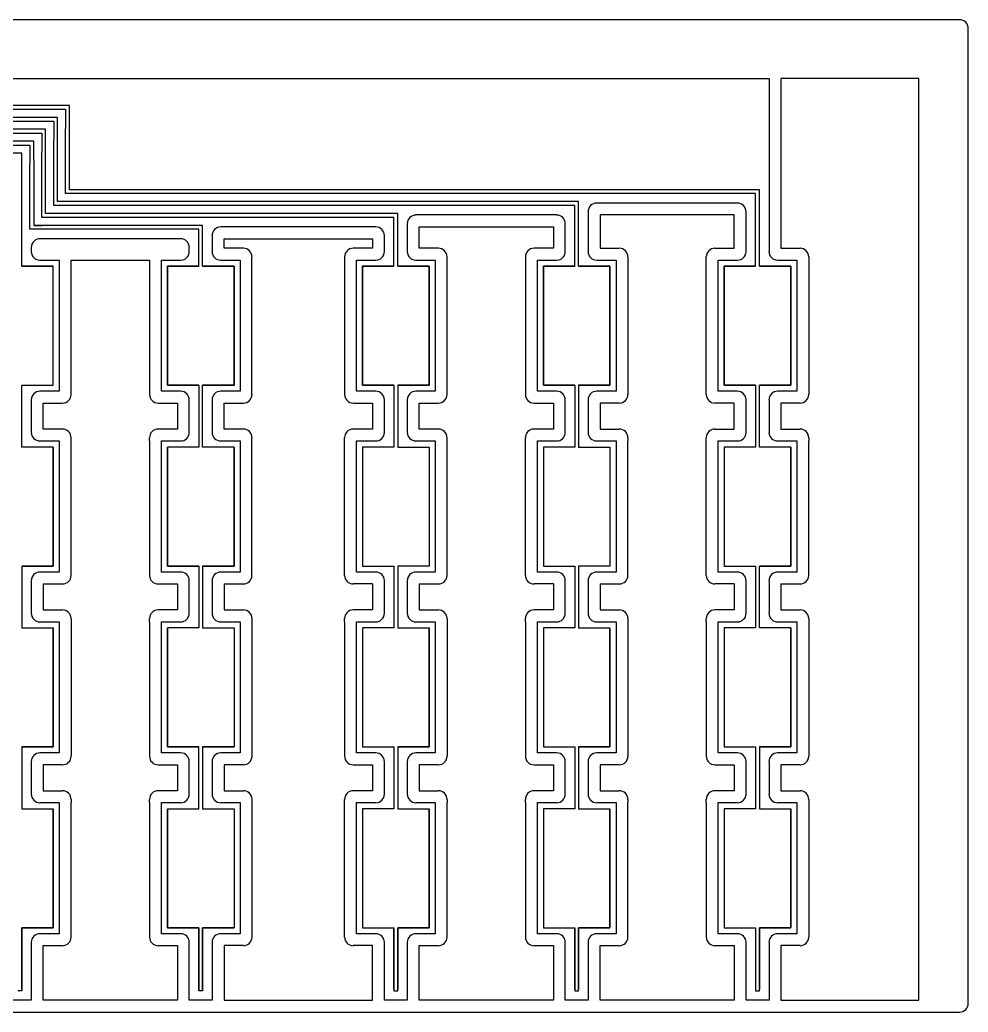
# Model space of a CAD drawing. Header units: inches. Extents: x 19 to 419, y 17 to 135.
# Drawn here: x 318.9 to 418.5, y 29.5 to 133.8 of the extents above; entities that cross this region are included whole.
import ezdxf

# ---------------------------------------------------------------- set-up
doc = ezdxf.new("R2010")
doc.units = ezdxf.units.IN
doc.header["$MEASUREMENT"] = 0
doc.layers.add('Column Pads', color=50, linetype='Continuous')

msp = doc.modelspace()

# ---------------------------------------------------------------- linework, layer by layer
at = {"layer": 'Column Pads'}
for p, q in [((417.6, 133.75), (219.4, 133.75)), ((418.5, 30.41), (418.5, 132.85)), ((219.4, 127.6), (397.58, 127.6)), ((397.58, 127.6), (397.58, 109.41)), ((413.32, 127.6), (398.83, 127.6)), ((398.83, 127.6), (398.83, 109.76)), ((413.32, 30.75), (413.32, 127.6)), ((214.24, 124.35), (323.68, 124.35)), ((324.08, 124.75), (214.64, 124.75)), ((323.68, 124.35), (323.68, 122.35)), ((324.08, 122.75), (324.08, 124.75)), ((210.28, 123.1), (322.43, 123.1)), ((322.83, 123.5), (210.68, 123.5)), ((322.43, 123.1), (322.43, 121.1)), ((322.83, 121.5), (322.83, 123.5)), ((321.58, 122.25), (206.72, 122.25)), ((321.58, 120.25), (321.58, 122.25)), ((323.68, 115.5), (323.68, 122.35)), ((324.08, 115.9), (324.08, 122.75)), ((320.33, 121), (202.76, 121)), ((206.32, 121.85), (321.18, 121.85)), ((320.33, 119), (320.33, 121)), ((321.18, 121.85), (321.18, 119.85)), ((322.43, 114.25), (322.43, 121.1)), ((322.83, 114.65), (322.83, 121.5)), ((202.36, 120.6), (319.93, 120.6)), ((319.93, 120.6), (319.93, 118.6)), ((321.58, 113.4), (321.58, 120.25)), ((319.08, 119.75), (198.8, 119.75)), ((319.08, 117.75), (319.08, 119.75)), ((320.33, 119), (320.33, 112.15)), ((321.18, 113), (321.18, 119.85)), ((319.93, 111.75), (319.93, 118.6)), ((319.08, 107.87), (319.08, 117.75)), ((396.57, 115.9), (324.08, 115.9)), ((396.57, 107.87), (396.57, 115.9)), ((396.17, 115.5), (323.68, 115.5)), ((396.17, 107.87), (396.17, 115.5)), ((323.68, 114.25), (322.43, 114.25)), ((323.68, 114.65), (322.83, 114.65)), ((377.57, 114.65), (323.68, 114.65)), ((377.17, 114.25), (323.68, 114.25)), ((377.17, 107.87), (377.17, 114.25)), ((377.57, 107.87), (377.57, 114.65)), ((394.27, 114.5), (379.48, 114.5)), ((358.17, 113), (321.18, 113)), ((358.57, 113.4), (321.58, 113.4)), ((358.17, 107.87), (358.17, 113)), ((358.57, 107.87), (358.57, 113.4)), ((375.27, 113.25), (360.48, 113.25)), ((378.57, 113.59), (378.57, 109.41)), ((393.93, 113.25), (379.83, 113.25)), ((379.83, 113.25), (379.83, 109.76)), ((393.93, 109.76), (393.93, 113.25)), ((395.18, 109.41), (395.18, 113.59)), ((337.68, 111.75), (319.93, 111.75)), ((338.08, 112.15), (320.33, 112.15)), ((320.33, 112.15), (321.18, 112.15)), ((337.68, 107.87), (337.68, 111.75)), ((338.08, 107.87), (338.08, 112.15)), ((356.27, 112), (339.98, 112)), ((359.57, 112.34), (359.57, 109.41)), ((360.83, 109.76), (360.83, 112)), ((360.83, 112), (374.93, 112)), ((374.93, 112), (374.93, 109.76)), ((376.17, 109.41), (376.17, 112.34)), ((335.77, 110.75), (320.98, 110.75)), ((339.08, 111.09), (339.08, 109.41)), ((340.33, 109.76), (340.33, 110.75)), ((340.33, 110.75), (355.93, 110.75)), ((355.93, 110.75), (355.93, 109.76)), ((357.17, 109.41), (357.17, 111.09)), ((320.08, 109.84), (320.08, 109.41)), ((336.68, 109.41), (336.68, 109.84)), ((342.36, 109.76), (340.33, 109.76)), ((355.93, 109.76), (353.89, 109.76)), ((362.85, 109.76), (360.83, 109.76)), ((374.93, 109.76), (372.89, 109.76)), ((379.83, 109.76), (381.85, 109.76)), ((391.89, 109.76), (393.93, 109.76)), ((398.83, 109.76), (400.85, 109.76)), ((320.98, 108.51), (321.98, 108.51)), ((321.98, 108.51), (323.01, 108.51)), ((323.01, 108.51), (323.01, 107.87)), ((324.26, 94.74), (324.26, 108.51)), ((324.26, 108.51), (332.49, 108.51)), ((332.49, 108.51), (332.49, 94.74)), ((333.74, 107.87), (333.74, 108.51)), ((333.74, 108.51), (334.77, 108.51)), ((334.77, 108.51), (335.77, 108.51)), ((339.98, 108.51), (340.98, 108.51)), ((340.98, 108.51), (342.01, 108.51)), ((342.01, 108.51), (342.01, 107.87)), ((343.26, 108.51), (343.26, 108.85)), ((343.26, 94.74), (343.26, 108.51)), ((352.99, 108.85), (352.99, 108.51)), ((352.99, 108.51), (352.99, 94.74)), ((354.24, 107.87), (354.24, 108.51)), ((354.24, 108.51), (355.27, 108.51)), ((355.27, 108.51), (356.27, 108.51)), ((360.48, 108.51), (361.48, 108.51)), ((361.48, 108.51), (362.51, 108.51)), ((362.51, 108.51), (362.51, 107.87)), ((363.76, 108.51), (363.76, 108.85)), ((363.76, 94.74), (363.76, 108.51)), ((371.99, 108.85), (371.99, 108.51)), ((371.99, 108.51), (371.99, 94.74)), ((373.24, 107.87), (373.24, 108.51)), ((373.24, 108.51), (374.27, 108.51)), ((374.27, 108.51), (375.27, 108.51)), ((379.48, 108.51), (380.48, 108.51)), ((380.48, 108.51), (381.51, 108.51)), ((381.51, 108.51), (381.51, 107.87)), ((382.76, 108.85), (382.76, 108.51)), ((382.76, 108.51), (382.76, 94.74)), ((390.99, 108.51), (390.99, 108.85)), ((390.99, 94.74), (390.99, 108.51)), ((392.24, 107.87), (392.24, 108.51)), ((392.24, 108.51), (393.27, 108.51)), ((393.27, 108.51), (394.27, 108.51)), ((398.48, 108.51), (399.48, 108.51)), ((399.48, 108.51), (400.51, 108.51)), ((400.51, 108.51), (400.51, 107.87)), ((401.76, 108.85), (401.76, 108.51)), ((401.76, 108.51), (401.76, 94.74)), ((319.08, 107.87), (322.38, 107.87)), ((322.38, 107.87), (319.08, 107.87)), ((322.38, 95.37), (322.38, 107.87)), ((323.01, 107.87), (323.01, 95.37)), ((333.74, 95.37), (333.74, 107.87)), ((337.68, 107.87), (334.38, 107.87)), ((334.38, 107.87), (334.38, 95.37)), ((334.38, 95.37), (334.38, 107.87)), ((334.38, 107.87), (337.68, 107.87)), ((338.08, 107.87), (341.38, 107.87)), ((341.38, 107.87), (338.08, 107.87)), ((341.38, 107.87), (341.38, 95.37)), ((341.38, 95.37), (341.38, 107.87)), ((342.01, 107.87), (342.01, 95.37)), ((354.24, 95.37), (354.24, 107.87)), ((358.17, 107.87), (354.88, 107.87)), ((354.88, 107.87), (354.88, 95.37)), ((354.88, 95.37), (354.88, 107.87)), ((354.88, 107.87), (358.17, 107.87)), ((358.57, 107.87), (361.88, 107.87)), ((361.88, 107.87), (358.57, 107.87)), ((361.88, 107.87), (361.88, 95.37)), ((361.88, 95.37), (361.88, 107.87)), ((362.51, 107.87), (362.51, 95.37)), ((373.24, 95.37), (373.24, 107.87)), ((377.17, 107.87), (373.88, 107.87)), ((373.88, 107.87), (373.88, 95.37)), ((373.88, 95.37), (373.88, 107.87)), ((373.88, 107.87), (377.17, 107.87)), ((377.57, 107.87), (380.87, 107.87)), ((380.87, 107.87), (377.57, 107.87)), ((380.87, 107.87), (380.87, 95.37)), ((380.87, 95.37), (380.87, 107.87)), ((381.51, 107.87), (381.51, 95.37)), ((392.24, 95.37), (392.24, 107.87)), ((396.17, 107.87), (392.88, 107.87)), ((392.88, 107.87), (392.88, 95.37)), ((392.88, 95.37), (392.88, 107.87)), ((392.88, 107.87), (396.17, 107.87)), ((396.57, 107.87), (399.88, 107.87)), ((399.88, 107.87), (396.57, 107.87)), ((399.88, 107.87), (399.88, 95.37)), ((399.88, 95.37), (399.88, 107.87)), ((400.51, 107.87), (400.51, 95.37)), ((319.08, 88.87), (319.08, 95.37)), ((319.08, 95.37), (322.38, 95.37)), ((323.01, 95.37), (323.01, 94.74)), ((333.74, 94.74), (333.74, 95.37)), ((334.38, 95.37), (337.68, 95.37)), ((337.68, 95.37), (334.38, 95.37)), ((337.68, 95.37), (337.68, 88.87)), ((338.08, 88.87), (338.08, 95.37)), ((338.08, 95.37), (341.38, 95.37)), ((341.38, 95.37), (338.08, 95.37)), ((342.01, 95.37), (342.01, 94.74)), ((354.24, 94.74), (354.24, 95.37)), ((358.17, 95.37), (354.88, 95.37)), ((354.88, 95.37), (358.17, 95.37)), ((358.17, 95.37), (358.17, 88.87)), ((361.88, 95.37), (358.57, 95.37)), ((358.57, 95.37), (361.88, 95.37)), ((358.57, 95.37), (358.57, 88.87)), ((362.51, 95.37), (362.51, 94.74)), ((373.24, 94.74), (373.24, 95.37)), ((377.17, 95.37), (373.88, 95.37)), ((373.88, 95.37), (377.17, 95.37)), ((377.17, 95.37), (377.17, 88.87)), ((377.57, 95.37), (377.57, 88.87)), ((380.87, 95.37), (377.57, 95.37)), ((377.57, 95.37), (380.87, 95.37)), ((381.51, 95.37), (381.51, 94.74)), ((392.24, 94.74), (392.24, 95.37)), ((396.17, 95.37), (392.88, 95.37)), ((392.88, 95.37), (396.17, 95.37)), ((396.17, 95.37), (396.17, 88.87)), ((399.88, 95.37), (396.57, 95.37)), ((396.57, 95.37), (399.88, 95.37)), ((396.57, 88.87), (396.57, 95.37)), ((400.51, 95.37), (400.51, 94.74)), ((320.08, 93.83), (320.08, 90.41)), ((321.98, 94.74), (320.98, 94.74)), ((323.01, 94.74), (321.98, 94.74)), ((324.26, 94.39), (324.26, 94.74)), ((332.49, 94.74), (332.49, 94.39)), ((334.77, 94.74), (333.74, 94.74)), ((335.77, 94.74), (334.77, 94.74)), ((336.68, 90.42), (336.68, 93.83)), ((339.08, 93.83), (339.08, 90.41)), ((340.98, 94.74), (339.98, 94.74)), ((342.01, 94.74), (340.98, 94.74)), ((343.26, 94.39), (343.26, 94.74)), ((352.99, 94.74), (352.99, 94.39)), ((355.27, 94.74), (354.24, 94.74)), ((356.27, 94.74), (355.27, 94.74)), ((357.17, 90.42), (357.17, 93.83)), ((359.57, 93.83), (359.57, 90.41)), ((361.48, 94.74), (360.48, 94.74)), ((362.51, 94.74), (361.48, 94.74)), ((363.76, 94.39), (363.76, 94.74)), ((371.99, 94.74), (371.99, 94.39)), ((374.27, 94.74), (373.24, 94.74)), ((375.27, 94.74), (374.27, 94.74)), ((376.17, 90.42), (376.17, 93.83)), ((378.57, 93.83), (378.57, 90.41)), ((380.48, 94.74), (379.48, 94.74)), ((381.51, 94.74), (380.48, 94.74)), ((382.76, 94.74), (382.76, 94.39)), ((390.99, 94.39), (390.99, 94.74)), ((393.27, 94.74), (392.24, 94.74)), ((394.27, 94.74), (393.27, 94.74)), ((395.18, 90.42), (395.18, 93.83)), ((397.58, 93.83), (397.58, 90.41)), ((399.48, 94.74), (398.48, 94.74)), ((400.51, 94.74), (399.48, 94.74)), ((401.76, 94.74), (401.76, 94.39)), ((321.33, 90.76), (321.33, 93.49)), ((321.33, 93.49), (323.36, 93.49)), ((333.4, 93.49), (335.43, 93.49)), ((335.43, 93.49), (335.43, 90.76)), ((340.33, 90.76), (340.33, 93.49)), ((340.33, 93.49), (342.36, 93.49)), ((353.89, 93.49), (355.93, 93.49)), ((355.93, 93.49), (355.93, 90.76)), ((360.83, 90.76), (360.83, 93.49)), ((360.83, 93.49), (362.85, 93.49)), ((372.89, 93.49), (374.93, 93.49)), ((374.93, 93.49), (374.93, 90.76)), ((381.85, 93.49), (379.83, 93.49)), ((379.83, 93.49), (379.83, 90.76)), ((393.93, 93.49), (391.89, 93.49)), ((393.93, 90.76), (393.93, 93.49)), ((400.85, 93.49), (398.83, 93.49)), ((398.83, 93.49), (398.83, 90.76)), ((323.36, 90.76), (321.33, 90.76)), ((335.43, 90.76), (333.4, 90.76)), ((342.36, 90.76), (340.33, 90.76)), ((355.93, 90.76), (353.89, 90.76)), ((362.85, 90.76), (360.83, 90.76)), ((374.93, 90.76), (372.89, 90.76)), ((379.83, 90.76), (381.85, 90.76)), ((391.89, 90.76), (393.93, 90.76)), ((398.83, 90.76), (400.85, 90.76)), ((324.26, 89.51), (324.26, 89.85)), ((332.49, 89.51), (332.49, 89.85)), ((343.26, 89.51), (343.26, 89.85)), ((352.99, 89.51), (352.99, 89.85)), ((363.76, 89.51), (363.76, 89.85)), ((371.99, 89.51), (371.99, 89.85)), ((382.76, 89.85), (382.76, 89.51)), ((390.99, 89.51), (390.99, 89.85)), ((401.76, 89.85), (401.76, 89.51)), ((322.38, 88.87), (319.08, 88.87)), ((320.98, 89.51), (321.98, 89.51)), ((321.98, 89.51), (323.01, 89.51)), ((322.38, 88.87), (322.38, 76.37)), ((322.38, 76.37), (322.38, 88.87)), ((323.01, 89.51), (323.01, 88.87)), ((323.01, 88.87), (323.01, 76.37)), ((324.26, 75.74), (324.26, 89.51)), ((332.49, 89.51), (332.49, 75.74)), ((333.74, 88.87), (333.74, 89.51)), ((333.74, 89.51), (334.77, 89.51)), ((333.74, 76.37), (333.74, 88.87)), ((334.38, 76.37), (334.38, 88.87)), ((334.38, 88.87), (334.38, 76.37)), ((337.68, 88.87), (334.38, 88.87)), ((334.77, 89.51), (335.77, 89.51)), ((341.38, 88.87), (338.08, 88.87)), ((339.98, 89.51), (340.98, 89.51)), ((340.98, 89.51), (342.01, 89.51)), ((341.38, 88.87), (341.38, 76.37)), ((341.38, 76.37), (341.38, 88.87)), ((342.01, 89.51), (342.01, 88.87)), ((342.01, 88.87), (342.01, 76.37)), ((343.26, 75.74), (343.26, 89.51)), ((352.99, 75.74), (352.99, 89.51)), ((354.24, 88.87), (354.24, 89.51)), ((354.24, 89.51), (355.27, 89.51)), ((354.24, 76.37), (354.24, 88.87)), ((358.17, 88.87), (354.88, 88.87)), ((354.88, 88.87), (354.88, 76.37)), ((354.88, 88.87), (354.88, 76.37)), ((355.27, 89.51), (356.27, 89.51)), ((358.57, 88.87), (361.88, 88.87)), ((360.48, 89.51), (361.48, 89.51)), ((361.48, 89.51), (362.51, 89.51)), ((361.88, 88.87), (361.88, 76.37)), ((361.88, 88.87), (361.88, 76.37)), ((362.51, 89.51), (362.51, 88.87)), ((362.51, 88.87), (362.51, 76.37)), ((363.76, 75.74), (363.76, 89.51)), ((371.99, 75.74), (371.99, 89.51)), ((373.24, 88.87), (373.24, 89.51)), ((373.24, 89.51), (374.27, 89.51)), ((373.24, 76.37), (373.24, 88.87)), ((377.17, 88.87), (373.88, 88.87)), ((373.88, 88.87), (373.88, 76.37)), ((374.27, 89.51), (375.27, 89.51)), ((377.57, 88.87), (380.87, 88.87)), ((379.48, 89.51), (380.48, 89.51)), ((380.48, 89.51), (381.51, 89.51)), ((380.87, 88.87), (380.87, 76.37)), ((381.51, 89.51), (381.51, 88.87)), ((381.51, 88.87), (381.51, 76.37)), ((382.76, 75.74), (382.76, 89.51)), ((390.99, 75.74), (390.99, 89.51)), ((392.24, 88.87), (392.24, 89.51)), ((392.24, 89.51), (393.27, 89.51)), ((392.24, 76.37), (392.24, 88.87)), ((392.88, 88.87), (392.88, 76.37)), ((396.17, 88.87), (392.88, 88.87)), ((392.88, 88.87), (392.88, 76.37)), ((393.27, 89.51), (394.27, 89.51)), ((399.88, 88.87), (396.57, 88.87)), ((398.48, 89.51), (399.48, 89.51)), ((399.48, 89.51), (400.51, 89.51)), ((399.88, 88.87), (399.88, 76.37)), ((399.88, 76.37), (399.88, 88.87)), ((400.51, 89.51), (400.51, 88.87)), ((400.51, 88.87), (400.51, 76.37)), ((401.76, 75.74), (401.76, 89.51)), ((322.38, 76.37), (319.08, 76.37)), ((319.08, 76.37), (322.38, 76.37)), ((319.08, 76.37), (319.08, 69.87)), ((323.01, 76.37), (323.01, 75.74)), ((333.74, 75.74), (333.74, 76.37)), ((337.68, 76.37), (334.38, 76.37)), ((334.38, 76.37), (337.68, 76.37)), ((337.68, 76.37), (337.68, 69.87)), ((338.08, 76.37), (341.38, 76.37)), ((341.38, 76.37), (338.08, 76.37)), ((338.08, 76.37), (338.08, 69.87)), ((342.01, 76.37), (342.01, 75.74)), ((354.24, 75.74), (354.24, 76.37)), ((354.88, 76.37), (358.17, 76.37)), ((354.88, 76.37), (358.17, 76.37)), ((358.17, 76.37), (358.17, 69.87)), ((361.88, 76.37), (358.57, 76.37)), ((361.88, 76.37), (358.57, 76.37)), ((358.57, 76.37), (358.57, 69.87)), ((362.51, 76.37), (362.51, 75.74)), ((373.24, 75.74), (373.24, 76.37)), ((373.88, 76.37), (377.17, 76.37)), ((377.17, 76.37), (377.17, 69.87)), ((377.57, 76.37), (377.57, 69.87)), ((380.87, 76.37), (377.57, 76.37)), ((381.51, 76.37), (381.51, 75.74)), ((392.24, 75.74), (392.24, 76.37)), ((392.88, 76.37), (396.17, 76.37)), ((392.88, 76.37), (396.17, 76.37)), ((396.17, 76.37), (396.17, 69.87)), ((399.88, 76.37), (396.57, 76.37)), ((396.57, 69.87), (396.57, 76.37)), ((396.57, 76.37), (399.88, 76.37)), ((400.51, 76.37), (400.51, 75.74)), ((321.98, 75.74), (320.98, 75.74)), ((323.01, 75.74), (321.98, 75.74)), ((324.26, 75.39), (324.26, 75.74)), ((332.49, 75.74), (332.49, 75.39)), ((334.77, 75.74), (333.74, 75.74)), ((335.77, 75.74), (334.77, 75.74)), ((340.98, 75.74), (339.98, 75.74)), ((342.01, 75.74), (340.98, 75.74)), ((343.26, 75.39), (343.26, 75.74)), ((352.99, 75.39), (352.99, 75.74)), ((355.27, 75.74), (354.24, 75.74)), ((356.27, 75.74), (355.27, 75.74)), ((361.48, 75.74), (360.48, 75.74)), ((362.51, 75.74), (361.48, 75.74)), ((363.76, 75.39), (363.76, 75.74)), ((371.99, 75.39), (371.99, 75.74)), ((374.27, 75.74), (373.24, 75.74)), ((375.27, 75.74), (374.27, 75.74)), ((380.48, 75.74), (379.48, 75.74)), ((381.51, 75.74), (380.48, 75.74)), ((382.76, 75.39), (382.76, 75.74)), ((390.99, 75.39), (390.99, 75.74)), ((393.27, 75.74), (392.24, 75.74)), ((394.27, 75.74), (393.27, 75.74)), ((399.48, 75.74), (398.48, 75.74)), ((400.51, 75.74), (399.48, 75.74)), ((401.76, 75.39), (401.76, 75.74)), ((320.08, 74.83), (320.08, 71.41)), ((321.33, 74.49), (323.36, 74.49)), ((321.33, 74.49), (321.33, 71.76)), ((333.4, 74.49), (335.43, 74.49)), ((335.43, 74.49), (335.43, 71.76)), ((336.68, 71.42), (336.68, 74.83)), ((339.08, 74.83), (339.08, 71.41)), ((340.33, 74.49), (342.36, 74.49)), ((340.33, 74.49), (340.33, 71.76)), ((355.93, 74.49), (353.89, 74.49)), ((355.93, 74.49), (355.93, 71.76)), ((357.17, 71.42), (357.17, 74.83)), ((359.57, 74.83), (359.57, 71.41)), ((360.83, 74.49), (362.85, 74.49)), ((360.83, 74.49), (360.83, 71.76)), ((374.93, 74.49), (372.89, 74.49)), ((374.93, 74.49), (374.93, 71.76)), ((376.17, 71.42), (376.17, 74.83)), ((378.57, 74.83), (378.57, 71.41)), ((379.83, 74.49), (381.85, 74.49)), ((379.83, 74.49), (379.83, 71.76)), ((393.93, 74.49), (391.89, 74.49)), ((393.93, 74.49), (393.93, 71.76)), ((395.18, 71.42), (395.18, 74.83)), ((397.58, 74.83), (397.58, 71.41)), ((398.83, 74.49), (400.85, 74.49)), ((398.83, 74.49), (398.83, 71.76)), ((321.33, 71.76), (323.36, 71.76)), ((335.43, 71.76), (333.4, 71.76)), ((340.33, 71.76), (342.36, 71.76)), ((355.93, 71.76), (353.89, 71.76)), ((360.83, 71.76), (362.85, 71.76)), ((374.93, 71.76), (372.89, 71.76)), ((379.83, 71.76), (381.85, 71.76)), ((393.93, 71.76), (391.89, 71.76)), ((398.83, 71.76), (400.85, 71.76)), ((319.08, 69.87), (322.38, 69.87)), ((320.98, 70.51), (321.98, 70.51)), ((321.98, 70.51), (323.01, 70.51)), ((322.38, 57.37), (322.38, 69.87)), ((322.38, 69.87), (322.38, 57.37)), ((323.01, 70.51), (323.01, 69.87)), ((323.01, 69.87), (323.01, 57.37)), ((324.26, 70.85), (324.26, 70.51)), ((324.26, 70.51), (324.26, 56.74)), ((332.49, 70.51), (332.49, 70.85)), ((332.49, 70.51), (332.49, 56.74)), ((333.74, 69.87), (333.74, 70.51)), ((333.74, 70.51), (334.77, 70.51)), ((333.74, 57.37), (333.74, 69.87)), ((334.38, 57.37), (334.38, 69.87)), ((337.68, 69.87), (334.38, 69.87)), ((334.38, 69.87), (334.38, 57.37)), ((334.77, 70.51), (335.77, 70.51)), ((338.08, 69.87), (341.38, 69.87)), ((339.98, 70.51), (340.98, 70.51)), ((340.98, 70.51), (342.01, 70.51)), ((341.38, 69.87), (341.38, 57.37)), ((341.38, 69.87), (341.38, 57.37)), ((342.01, 70.51), (342.01, 69.87)), ((342.01, 69.87), (342.01, 57.37)), ((343.26, 70.85), (343.26, 70.51)), ((343.26, 70.51), (343.26, 56.74)), ((352.99, 70.51), (352.99, 70.85)), ((352.99, 70.51), (352.99, 56.74)), ((354.24, 69.87), (354.24, 70.51)), ((354.24, 70.51), (355.27, 70.51)), ((354.24, 57.37), (354.24, 69.87)), ((358.17, 69.87), (354.88, 69.87)), ((354.88, 69.87), (354.88, 57.37)), ((354.88, 69.87), (354.88, 57.37)), ((355.27, 70.51), (356.27, 70.51)), ((358.57, 69.87), (361.88, 69.87)), ((360.48, 70.51), (361.48, 70.51)), ((361.48, 70.51), (362.51, 70.51)), ((361.88, 57.37), (361.88, 69.87)), ((361.88, 69.87), (361.88, 57.37)), ((362.51, 70.51), (362.51, 69.87)), ((362.51, 69.87), (362.51, 57.37)), ((363.76, 70.85), (363.76, 70.51)), ((363.76, 70.51), (363.76, 56.74)), ((371.99, 70.51), (371.99, 70.85)), ((371.99, 70.51), (371.99, 56.74)), ((373.24, 69.87), (373.24, 70.51)), ((373.24, 70.51), (374.27, 70.51)), ((373.24, 57.37), (373.24, 69.87)), ((377.17, 69.87), (373.88, 69.87)), ((373.88, 69.87), (373.88, 57.37)), ((374.27, 70.51), (375.27, 70.51)), ((377.57, 69.87), (380.87, 69.87)), ((379.48, 70.51), (380.48, 70.51)), ((380.48, 70.51), (381.51, 70.51)), ((380.87, 57.37), (380.87, 69.87)), ((380.87, 69.87), (380.87, 57.37)), ((381.51, 70.51), (381.51, 69.87)), ((381.51, 69.87), (381.51, 57.37)), ((382.76, 70.85), (382.76, 70.51)), ((382.76, 70.51), (382.76, 56.74)), ((390.99, 70.51), (390.99, 70.85)), ((390.99, 70.51), (390.99, 56.74)), ((392.24, 69.87), (392.24, 70.51)), ((392.24, 70.51), (393.27, 70.51)), ((392.24, 57.37), (392.24, 69.87)), ((392.88, 69.87), (392.88, 57.37)), ((396.17, 69.87), (392.88, 69.87)), ((392.88, 69.87), (392.88, 57.37)), ((393.27, 70.51), (394.27, 70.51)), ((399.88, 69.87), (396.57, 69.87)), ((398.48, 70.51), (399.48, 70.51)), ((399.48, 70.51), (400.51, 70.51)), ((399.88, 57.37), (399.88, 69.87)), ((399.88, 69.87), (399.88, 57.37)), ((400.51, 70.51), (400.51, 69.87)), ((400.51, 69.87), (400.51, 57.37)), ((401.76, 70.85), (401.76, 70.51)), ((401.76, 70.51), (401.76, 56.74)), ((319.08, 57.37), (322.38, 57.37)), ((322.38, 57.37), (319.08, 57.37)), ((319.08, 57.37), (319.08, 50.87)), ((323.01, 57.37), (323.01, 56.74)), ((333.74, 56.74), (333.74, 57.37)), ((337.68, 57.37), (334.38, 57.37)), ((334.38, 57.37), (337.68, 57.37)), ((337.68, 50.87), (337.68, 57.37)), ((338.08, 57.37), (341.38, 57.37)), ((341.38, 57.37), (338.08, 57.37)), ((338.08, 57.37), (338.08, 50.87)), ((342.01, 57.37), (342.01, 56.74)), ((354.24, 56.74), (354.24, 57.37)), ((354.88, 57.37), (358.17, 57.37)), ((354.88, 57.37), (358.17, 57.37)), ((358.17, 57.37), (358.17, 50.87)), ((358.57, 57.37), (358.57, 50.87)), ((358.57, 57.37), (361.88, 57.37)), ((361.88, 57.37), (358.57, 57.37)), ((362.51, 57.37), (362.51, 56.74)), ((373.24, 56.74), (373.24, 57.37)), ((373.88, 57.37), (377.17, 57.37)), ((377.17, 57.37), (377.17, 50.87)), ((377.57, 57.37), (377.57, 50.87)), ((377.57, 57.37), (380.87, 57.37)), ((380.87, 57.37), (377.57, 57.37)), ((381.51, 57.37), (381.51, 56.74)), ((392.24, 56.74), (392.24, 57.37)), ((392.88, 57.37), (396.17, 57.37)), ((392.88, 57.37), (396.17, 57.37)), ((396.17, 57.37), (396.17, 50.87)), ((396.57, 57.37), (396.57, 50.87)), ((396.57, 57.37), (399.88, 57.37)), ((399.88, 57.37), (396.57, 57.37)), ((400.51, 57.37), (400.51, 56.74)), ((321.98, 56.74), (320.98, 56.74)), ((323.01, 56.74), (321.98, 56.74)), ((324.26, 56.74), (324.26, 56.39)), ((332.49, 56.74), (332.49, 56.39)), ((334.77, 56.74), (333.74, 56.74)), ((335.77, 56.74), (334.77, 56.74)), ((340.98, 56.74), (339.98, 56.74)), ((342.01, 56.74), (340.98, 56.74)), ((343.26, 56.74), (343.26, 56.39)), ((352.99, 56.74), (352.99, 56.39)), ((355.27, 56.74), (354.24, 56.74)), ((356.27, 56.74), (355.27, 56.74)), ((361.48, 56.74), (360.48, 56.74)), ((362.51, 56.74), (361.48, 56.74)), ((363.76, 56.74), (363.76, 56.39)), ((371.99, 56.74), (371.99, 56.39)), ((374.27, 56.74), (373.24, 56.74)), ((375.27, 56.74), (374.27, 56.74)), ((380.48, 56.74), (379.48, 56.74)), ((381.51, 56.74), (380.48, 56.74)), ((382.76, 56.74), (382.76, 56.39)), ((390.99, 56.74), (390.99, 56.39)), ((393.27, 56.74), (392.24, 56.74)), ((394.27, 56.74), (393.27, 56.74)), ((399.48, 56.74), (398.48, 56.74)), ((400.51, 56.74), (399.48, 56.74)), ((401.76, 56.74), (401.76, 56.39)), ((320.08, 55.83), (320.08, 52.41)), ((323.36, 55.49), (321.33, 55.49)), ((321.33, 55.49), (321.33, 52.76)), ((333.4, 55.49), (335.43, 55.49)), ((335.43, 55.49), (335.43, 52.76)), ((336.68, 52.41), (336.68, 55.83)), ((339.08, 55.83), (339.08, 52.41)), ((342.36, 55.49), (340.33, 55.49)), ((340.33, 55.49), (340.33, 52.76)), ((353.89, 55.49), (355.93, 55.49)), ((355.93, 55.49), (355.93, 52.76)), ((357.17, 52.41), (357.17, 55.83)), ((359.57, 55.83), (359.57, 52.41)), ((362.85, 55.49), (360.83, 55.49)), ((360.83, 55.49), (360.83, 52.76)), ((372.89, 55.49), (374.93, 55.49)), ((374.93, 55.49), (374.93, 52.76)), ((376.17, 52.41), (376.17, 55.83)), ((378.57, 55.83), (378.57, 52.41)), ((381.85, 55.49), (379.83, 55.49)), ((379.83, 55.49), (379.83, 52.76)), ((391.89, 55.49), (393.93, 55.49)), ((393.93, 55.49), (393.93, 52.76)), ((395.18, 52.41), (395.18, 55.83)), ((397.58, 55.83), (397.58, 52.41)), ((400.85, 55.49), (398.83, 55.49)), ((398.83, 55.49), (398.83, 52.76)), ((321.33, 52.76), (323.36, 52.76)), ((335.43, 52.76), (333.4, 52.76)), ((340.33, 52.76), (342.36, 52.76)), ((355.93, 52.76), (353.89, 52.76)), ((360.83, 52.76), (362.85, 52.76)), ((374.93, 52.76), (372.89, 52.76)), ((379.83, 52.76), (381.85, 52.76)), ((393.93, 52.76), (391.89, 52.76)), ((398.83, 52.76), (400.85, 52.76)), ((320.98, 51.51), (321.98, 51.51)), ((321.98, 51.51), (323.01, 51.51)), ((323.01, 51.51), (323.01, 50.87)), ((324.26, 51.85), (324.26, 51.51)), ((324.26, 37.74), (324.26, 51.51)), ((332.49, 51.51), (332.49, 51.85)), ((332.49, 51.51), (332.49, 37.74)), ((333.74, 50.87), (333.74, 51.51)), ((333.74, 51.51), (334.77, 51.51)), ((334.77, 51.51), (335.77, 51.51)), ((339.98, 51.51), (340.98, 51.51)), ((340.98, 51.51), (342.01, 51.51)), ((342.01, 51.51), (342.01, 50.87)), ((343.26, 51.85), (343.26, 51.51)), ((343.26, 51.51), (343.26, 37.74)), ((352.99, 51.51), (352.99, 51.85)), ((352.99, 37.74), (352.99, 51.51)), ((354.24, 50.87), (354.24, 51.51)), ((354.24, 51.51), (355.27, 51.51)), ((355.27, 51.51), (356.27, 51.51)), ((360.48, 51.51), (361.48, 51.51)), ((361.48, 51.51), (362.51, 51.51)), ((362.51, 51.51), (362.51, 50.87)), ((363.76, 51.85), (363.76, 51.51)), ((363.76, 37.74), (363.76, 51.51)), ((371.99, 51.51), (371.99, 51.85)), ((371.99, 51.51), (371.99, 37.74)), ((373.24, 50.87), (373.24, 51.51)), ((373.24, 51.51), (374.27, 51.51)), ((374.27, 51.51), (375.27, 51.51)), ((379.48, 51.51), (380.48, 51.51)), ((380.48, 51.51), (381.51, 51.51)), ((381.51, 51.51), (381.51, 50.87)), ((382.76, 51.85), (382.76, 51.51)), ((382.76, 37.74), (382.76, 51.51)), ((390.99, 51.51), (390.99, 51.85)), ((390.99, 51.51), (390.99, 37.74)), ((392.24, 50.87), (392.24, 51.51)), ((392.24, 51.51), (393.27, 51.51)), ((393.27, 51.51), (394.27, 51.51)), ((398.48, 51.51), (399.48, 51.51)), ((399.48, 51.51), (400.51, 51.51)), ((400.51, 51.51), (400.51, 50.87)), ((401.76, 51.85), (401.76, 51.51)), ((401.76, 51.51), (401.76, 37.74)), ((319.08, 50.87), (322.38, 50.87)), ((322.38, 38.37), (322.38, 50.87)), ((322.38, 50.87), (322.38, 38.37)), ((323.01, 50.87), (323.01, 38.37)), ((333.74, 38.37), (333.74, 50.87)), ((334.38, 38.37), (334.38, 50.87)), ((334.38, 50.87), (337.68, 50.87)), ((334.38, 50.87), (334.38, 38.37)), ((338.08, 50.87), (341.38, 50.87)), ((341.38, 50.87), (341.38, 38.37)), ((341.38, 50.87), (341.38, 38.37)), ((342.01, 50.87), (342.01, 38.37)), ((354.24, 38.37), (354.24, 50.87)), ((358.17, 50.87), (354.88, 50.87)), ((354.88, 50.87), (354.88, 38.37)), ((354.88, 50.87), (354.88, 38.37)), ((358.57, 50.87), (361.88, 50.87)), ((361.88, 50.87), (361.88, 38.37)), ((361.88, 38.37), (361.88, 50.87)), ((362.51, 50.87), (362.51, 38.37)), ((373.24, 38.37), (373.24, 50.87)), ((377.17, 50.87), (373.88, 50.87)), ((373.88, 50.87), (373.88, 38.37)), ((377.57, 50.87), (380.87, 50.87)), ((380.87, 50.87), (380.87, 38.37)), ((380.87, 38.37), (380.87, 50.87)), ((381.51, 50.87), (381.51, 38.37)), ((392.24, 38.37), (392.24, 50.87)), ((392.88, 50.87), (392.88, 38.37)), ((396.17, 50.87), (392.88, 50.87)), ((392.88, 50.87), (392.88, 38.37)), ((396.57, 50.87), (399.88, 50.87)), ((399.88, 50.87), (399.88, 38.37)), ((399.88, 38.37), (399.88, 50.87)), ((400.51, 50.87), (400.51, 38.37)), ((319.08, 31.88), (319.08, 38.37)), ((319.08, 38.37), (322.38, 38.37)), ((322.38, 38.37), (319.08, 38.37)), ((319.08, 38.37), (319.08, 31.75)), ((321.98, 37.74), (320.98, 37.74)), ((323.01, 37.74), (321.98, 37.74)), ((323.01, 38.37), (323.01, 37.74)), ((324.26, 37.39), (324.26, 37.74)), ((332.49, 37.74), (332.49, 37.39)), ((333.74, 37.74), (333.74, 38.37)), ((334.77, 37.74), (333.74, 37.74)), ((337.68, 38.37), (334.38, 38.37)), ((334.38, 38.37), (337.68, 38.37)), ((335.77, 37.74), (334.77, 37.74)), ((337.68, 31.75), (337.68, 38.37)), ((337.68, 38.37), (337.68, 31.88)), ((338.08, 31.88), (338.08, 38.37)), ((338.08, 38.37), (341.38, 38.37)), ((341.38, 38.37), (338.08, 38.37)), ((338.08, 38.37), (338.08, 31.75)), ((340.98, 37.74), (339.98, 37.74)), ((342.01, 37.74), (340.98, 37.74)), ((342.01, 38.37), (342.01, 37.74)), ((343.26, 37.74), (343.26, 37.39)), ((352.99, 37.39), (352.99, 37.74)), ((354.24, 37.74), (354.24, 38.37)), ((355.27, 37.74), (354.24, 37.74)), ((354.88, 38.37), (358.17, 38.37)), ((354.88, 38.37), (358.17, 38.37)), ((356.27, 37.74), (355.27, 37.74)), ((358.17, 31.88), (358.17, 38.37)), ((358.17, 38.37), (358.17, 31.75)), ((358.57, 31.75), (358.57, 38.37)), ((358.57, 38.37), (358.57, 31.88)), ((361.88, 38.37), (358.57, 38.37)), ((358.57, 38.37), (361.88, 38.37)), ((361.48, 37.74), (360.48, 37.74)), ((362.51, 37.74), (361.48, 37.74)), ((362.51, 38.37), (362.51, 37.74)), ((363.76, 37.39), (363.76, 37.74)), ((371.99, 37.74), (371.99, 37.39)), ((373.24, 37.74), (373.24, 38.37)), ((374.27, 37.74), (373.24, 37.74)), ((373.88, 38.37), (377.17, 38.37)), ((375.27, 37.74), (374.27, 37.74)), ((377.17, 31.88), (377.17, 38.37)), ((377.17, 38.37), (377.17, 31.75)), ((377.57, 31.75), (377.57, 38.37)), ((377.57, 38.37), (377.57, 31.88)), ((380.87, 38.37), (377.57, 38.37)), ((377.57, 38.37), (380.87, 38.37)), ((380.48, 37.74), (379.48, 37.74)), ((381.51, 37.74), (380.48, 37.74)), ((381.51, 38.37), (381.51, 37.74)), ((382.76, 37.39), (382.76, 37.74)), ((390.99, 37.74), (390.99, 37.39)), ((392.24, 37.74), (392.24, 38.37)), ((393.27, 37.74), (392.24, 37.74)), ((392.88, 38.37), (396.17, 38.37)), ((392.88, 38.37), (396.17, 38.37)), ((394.27, 37.74), (393.27, 37.74)), ((396.17, 38.37), (396.17, 31.88)), ((396.17, 38.37), (396.17, 31.75)), ((399.88, 38.37), (396.57, 38.37)), ((396.57, 38.37), (396.57, 31.88)), ((396.57, 31.75), (396.57, 38.37)), ((396.57, 38.37), (399.88, 38.37)), ((399.48, 37.74), (398.48, 37.74)), ((400.51, 37.74), (399.48, 37.74)), ((400.51, 38.37), (400.51, 37.74)), ((401.76, 37.74), (401.76, 37.39)), ((320.08, 36.83), (320.08, 33.29)), ((321.33, 30.75), (321.33, 36.49)), ((321.33, 36.49), (323.36, 36.49)), ((333.4, 36.49), (335.43, 36.49)), ((335.43, 36.49), (335.43, 30.75)), ((336.68, 33.29), (336.68, 36.83)), ((339.08, 36.83), (339.08, 33.29)), ((342.36, 36.49), (340.33, 36.49)), ((340.33, 36.49), (340.33, 30.75)), ((355.93, 36.49), (353.89, 36.49)), ((355.93, 30.75), (355.93, 36.49)), ((357.17, 33.29), (357.17, 36.83)), ((359.57, 36.83), (359.57, 33.29)), ((360.83, 30.75), (360.83, 36.49)), ((360.83, 36.49), (362.85, 36.49)), ((372.89, 36.49), (374.93, 36.49)), ((374.93, 36.49), (374.93, 30.75)), ((376.17, 33.29), (376.17, 36.83)), ((378.57, 36.83), (378.57, 33.29)), ((379.83, 30.75), (379.83, 36.49)), ((379.83, 36.49), (381.85, 36.49)), ((391.89, 36.49), (393.93, 36.49)), ((393.93, 36.49), (393.93, 30.75)), ((395.18, 33.29), (395.18, 36.83)), ((397.58, 36.83), (397.58, 33.29)), ((400.85, 36.49), (398.83, 36.49)), ((398.83, 36.49), (398.83, 30.75)), ((320.08, 33.29), (320.08, 30.75)), ((336.68, 30.75), (336.68, 33.29)), ((339.08, 33.29), (339.08, 30.75)), ((357.17, 30.75), (357.17, 33.29)), ((359.57, 33.29), (359.57, 30.75)), ((376.17, 30.75), (376.17, 33.29)), ((378.57, 33.29), (378.57, 30.75)), ((395.18, 30.75), (395.18, 33.29)), ((397.58, 33.29), (397.58, 30.75)), ((319.08, 31.75), (318.68, 31.75)), ((338.08, 31.75), (337.68, 31.75)), ((358.17, 31.75), (358.57, 31.75)), ((377.17, 31.75), (377.57, 31.75)), ((396.17, 31.75), (396.57, 31.75)), ((320.08, 30.75), (317.68, 30.75)), ((335.43, 30.75), (321.33, 30.75)), ((339.08, 30.75), (336.68, 30.75)), ((340.33, 30.75), (355.93, 30.75)), ((359.57, 30.75), (357.17, 30.75)), ((374.93, 30.75), (360.83, 30.75)), ((378.57, 30.75), (376.17, 30.75)), ((393.93, 30.75), (379.83, 30.75)), ((397.58, 30.75), (395.18, 30.75)), ((398.83, 30.75), (413.32, 30.75)), ((317.33, 29.5), (320.42, 29.5)), ((320.42, 29.5), (336.33, 29.5)), ((336.33, 29.5), (339.42, 29.5)), ((339.42, 29.5), (356.83, 29.5)), ((356.83, 29.5), (359.92, 29.5)), ((359.92, 29.5), (375.83, 29.5)), ((375.83, 29.5), (378.92, 29.5)), ((378.92, 29.5), (394.83, 29.5)), ((394.83, 29.5), (397.92, 29.5)), ((397.92, 29.5), (417.6, 29.5))]:
    msp.add_line(p, q, dxfattribs=at)
for centre, start, end in [((417.6, 132.85), 360, 90), ((379.48, 113.59), 90, 180), ((394.27, 113.59), 360, 90), ((360.48, 112.34), 90, 180), ((375.27, 112.34), 0, 90), ((339.98, 111.09), 90, 180), ((356.27, 111.09), 360, 90), ((320.98, 109.84), 90, 180), ((335.77, 109.84), 0, 90), ((342.36, 108.85), 0, 90), ((353.89, 108.85), 90, 180), ((362.85, 108.85), 360, 90), ((372.89, 108.85), 90, 180), ((381.85, 108.85), 0, 90), ((391.89, 108.85), 90, 180), ((400.85, 108.85), 360, 90), ((320.98, 109.41), 180, 270), ((335.77, 109.41), 270, 0), ((339.98, 109.41), 180, 270), ((356.27, 109.41), 270, 0), ((360.48, 109.41), 180, 270), ((375.27, 109.41), 270, 0), ((379.48, 109.41), 180, 270), ((394.27, 109.41), 270, 0), ((398.48, 109.41), 180, 270), ((320.98, 93.83), 90, 180), ((323.36, 94.39), 270, 0), ((333.4, 94.39), 180, 270), ((335.77, 93.83), 0, 90), ((339.98, 93.83), 90, 180.1235), ((342.36, 94.39), 270, 360), ((353.89, 94.39), 180, 270), ((356.27, 93.83), 0, 90), ((360.48, 93.83), 90, 180.1235), ((362.85, 94.39), 270, 0), ((372.89, 94.39), 180, 270), ((375.27, 93.83), 0, 90), ((379.48, 93.83), 90, 180.1235), ((381.85, 94.39), 270, 0), ((391.89, 94.39), 180, 270), ((394.27, 93.83), 0, 90), ((398.48, 93.83), 90, 180), ((400.85, 94.39), 270, 0), ((323.36, 89.85), 359.9182, 90), ((333.4, 89.85), 90, 180), ((342.36, 89.85), 359.9182, 90), ((353.89, 89.85), 90, 180), ((362.85, 89.85), 359.9182, 90), ((372.89, 89.85), 90, 180), ((381.85, 89.85), 359.9182, 90), ((391.89, 89.85), 90, 180), ((400.85, 89.85), 359.9182, 90), ((320.98, 90.41), 180, 270), ((335.77, 90.41), 270, 0.0393), ((339.98, 90.41), 180, 270), ((356.27, 90.41), 270, 0.0393), ((360.48, 90.41), 180, 270), ((375.27, 90.41), 270, 0.0393), ((379.48, 90.41), 180, 270), ((394.27, 90.41), 270, 0.0393), ((398.48, 90.41), 180, 270), ((320.98, 74.83), 90, 180.1235), ((323.36, 75.39), 270, 0), ((333.4, 75.39), 180, 270), ((335.77, 74.83), 0, 90), ((339.98, 74.83), 90, 180.1235), ((342.36, 75.39), 270, 0), ((353.89, 75.39), 180, 270), ((356.27, 74.83), 0, 90), ((360.48, 74.83), 90, 180.1235), ((362.85, 75.39), 270, 0), ((372.89, 75.39), 180, 270), ((375.27, 74.83), 0, 90), ((379.48, 74.83), 90, 180.1235), ((381.85, 75.39), 270, 0), ((391.89, 75.39), 180, 270), ((394.27, 74.83), 0, 90), ((398.48, 74.83), 90, 180.1235), ((400.85, 75.39), 270, 0), ((320.98, 71.41), 180.0153, 270), ((323.36, 70.85), 359.9182, 90), ((333.4, 70.85), 90, 180), ((335.77, 71.41), 270, 0.0393), ((339.98, 71.41), 180, 270), ((342.36, 70.85), 359.9182, 90), ((353.89, 70.85), 90, 180), ((356.27, 71.41), 270, 0.0393), ((360.48, 71.41), 180, 270), ((362.85, 70.85), 359.9182, 90), ((372.89, 70.85), 90, 180), ((375.27, 71.41), 270, 0.0393), ((379.48, 71.41), 180, 270), ((381.85, 70.85), 359.9182, 90), ((391.89, 70.85), 90, 180), ((394.27, 71.41), 270, 0.0393), ((398.48, 71.41), 180, 270), ((400.85, 70.85), 359.9182, 90), ((320.98, 55.83), 90, 180.0422), ((323.36, 56.39), 270, 360), ((333.4, 56.39), 180, 270), ((335.77, 55.83), 360, 90), ((339.98, 55.83), 90, 180.0422), ((342.36, 56.39), 270, 360), ((353.89, 56.39), 180, 270), ((356.27, 55.83), 360, 90), ((360.48, 55.83), 90, 180.0422), ((362.85, 56.39), 270, 360), ((372.89, 56.39), 180, 270), ((375.27, 55.83), 360, 90), ((379.48, 55.83), 90, 180.0422), ((381.85, 56.39), 270, 360), ((391.89, 56.39), 180, 270), ((394.27, 55.83), 360, 90), ((398.48, 55.83), 90, 180.0422), ((400.85, 56.39), 270, 360), ((320.98, 52.41), 180.0422, 270), ((323.36, 51.85), 359.9182, 90), ((333.4, 51.85), 90, 180), ((335.77, 52.41), 270, 360), ((339.98, 52.41), 180.0422, 270), ((342.36, 51.85), 359.9182, 90), ((353.89, 51.85), 90, 180), ((356.27, 52.41), 270, 360), ((360.48, 52.41), 180.0422, 270), ((362.85, 51.85), 359.9182, 90), ((372.89, 51.85), 90, 180), ((375.27, 52.41), 270, 360), ((379.48, 52.41), 180.0422, 270), ((381.85, 51.85), 359.9182, 90), ((391.89, 51.85), 90, 180), ((394.27, 52.41), 270, 360), ((398.48, 52.41), 180.0422, 270), ((400.85, 51.85), 359.9182, 90), ((320.98, 36.83), 90, 180), ((335.77, 36.83), 0, 90), ((339.98, 36.83), 90, 180), ((356.27, 36.83), 0, 90), ((360.48, 36.83), 90, 180), ((375.27, 36.83), 0, 90), ((379.48, 36.83), 90, 180), ((394.27, 36.83), 0, 90), ((398.48, 36.83), 90, 180), ((323.36, 37.39), 270, 0), ((333.4, 37.39), 180, 270), ((342.36, 37.39), 270, 0), ((353.89, 37.39), 180, 270), ((362.85, 37.39), 270, 0), ((372.89, 37.39), 180, 270), ((381.85, 37.39), 270, 0), ((391.89, 37.39), 180, 270), ((400.85, 37.39), 270, 0), ((417.6, 30.41), 270, 0)]:
    msp.add_arc(centre, 0.905, start, end, dxfattribs=at)

doc.saveas('drawing.dxf')
